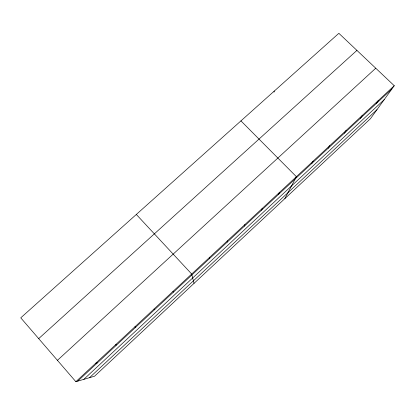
<?xml version="1.0" encoding="UTF-8"?>
<svg xmlns="http://www.w3.org/2000/svg" width="415" height="415" viewBox="0 0 415 415"><rect width="100%" height="100%" fill="white"/><g stroke="black" fill="none" stroke-linecap="round" stroke-linejoin="round"><path stroke-width="0.62" d="M209.627 258.488L209.632 257.336M227.135 242.204L227.384 240.835M274.014 92.125L274.294 91.056M244.451 226.102L244.928 224.525M261.569 210.182L262.275 208.397M278.496 194.443L279.425 192.456M284.84 198.614L296.383 176.691L240.944 120.884M311.79 163.479L313.149 161.108M328.161 148.254L329.733 145.691M344.357 133.194L346.131 130.45M360.376 118.296L362.347 115.375M376.218 103.558L378.387 100.466M394.25 85.718L370.476 118.69L94.563 376.203L75.862 381.691L20.75 317.833L338.853 33.309L394.25 85.718L75.862 381.691M83.814 379.357L384.223 99.621M89.51 377.686L376.965 109.69M77.74 381.141L391.895 88.981M57.431 360.334L375.751 68.216M38.694 338.624L356.916 50.397M95.761 363.192L97.349 362.902M115.417 344.922L116.719 344.891M134.828 326.875L135.855 327.093M154.012 309.045L154.769 309.507M136.322 214.462L191.678 274.03L194.038 283.362M172.956 291.429L173.449 292.129"/></g></svg>
